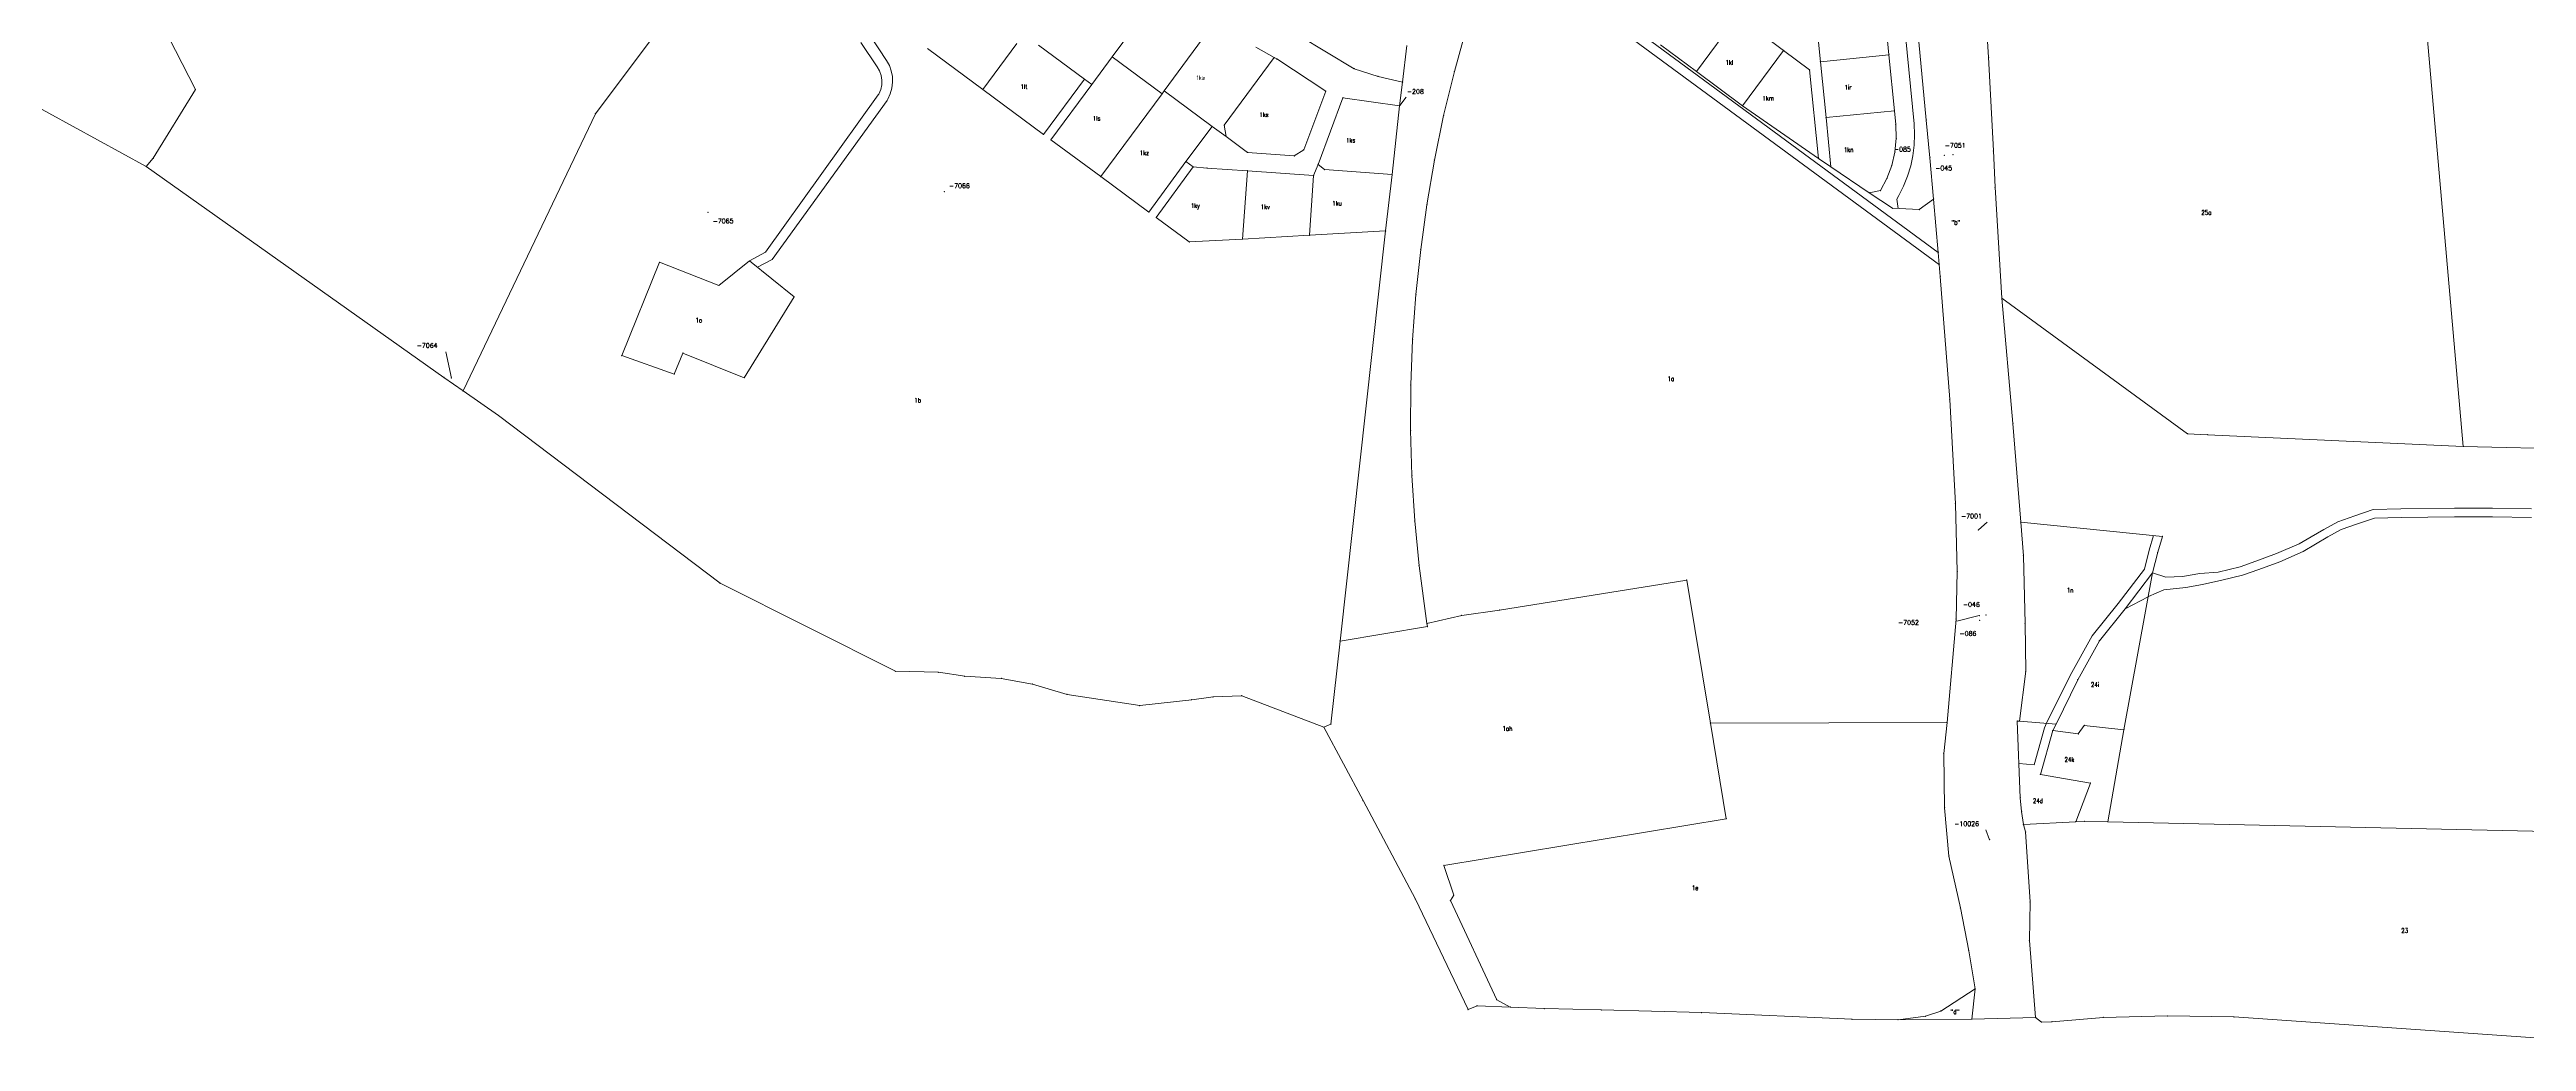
# Model space of a CAD drawing. Header units: millimetres. Extents: x 672113 to 680957, y 6130092 to 6137781.
# Drawn here: x 674182 to 675262, y 6130149 to 6130582 of the extents above; entities that cross this region are included whole.
import ezdxf

# ---------------------------------------------------------------- set-up
doc = ezdxf.new("R2010")
doc.units = ezdxf.units.MM
doc.header["$LTSCALE"] = 0.5
for name, color, linetype, lineweight in [('ADMN_GR', 1, 'Continuous', 5), ('OPTAGETVEJ', 1, 'Continuous', 5), ('skel', 142, 'Continuous', 5), ('SKELKREDS', 1, 'Continuous', 5), ('SKELPKT', 1, 'Continuous', 5)]:
    doc.layers.add(name, color=color, linetype=linetype, lineweight=lineweight)
for name, color, linetype, lineweight, plot in [('FIKS_PILE', 9, 'Continuous', 5, False), ('FIKS_TEKST', 6, 'Continuous', 5, False), ('FIKSPUNKT', 1, 'Continuous', 5, False)]:
    doc.layers.add(name, color=color, linetype=linetype, lineweight=lineweight, plot=plot)
doc.layers.add('MATRNR', color=12, linetype='Continuous')
doc.styles.get("Standard").update_dxf_attribs({"font": 'romans.shx', "width": 0.75})

# ---------------------------------------------------------------- blocks, each defined once
blk = doc.blocks.new('270552_270552.DWG_FMEBLOCK33')
at = {"layer": 'FIKS_PILE', "color": 6}
blk.add_line((-0.8, 2.2), (0.8, -2.2), dxfattribs=at)
blk = doc.blocks.new('270552_270552.DWG_FMEBLOCK34')
at = {"layer": 'FIKS_PILE', "color": 6}
blk.add_line((-4.9, -1.2), (4.9, 1.2), dxfattribs=at)
blk = doc.blocks.new('270552_270552.DWG_FMEBLOCK35')
at = {"layer": 'FIKS_PILE', "color": 6}
blk.add_line((1.9, 1.7), (-1.9, -1.7), dxfattribs=at)
blk = doc.blocks.new('270552_270552.DWG_FMEBLOCK36')
at = {"layer": 'FIKS_PILE', "color": 6}
blk.add_line((-1.2, 5.7), (1.2, -5.7), dxfattribs=at)
blk = doc.blocks.new('270552_270552.DWG_FMEBLOCK37')
at = {"layer": 'FIKS_PILE', "color": 6}
blk.add_line((1.4, 1.8), (-1.4, -1.8), dxfattribs=at)

msp = doc.modelspace()

# ---------------------------------------------------------------- linework, layer by layer
at = {"layer": 'ADMN_GR', "color": 220}
for p, q in [((674223.9, 6130530.8), (674170.8, 6130559.9)), ((674353.8, 6130438.8), (674223.9, 6130530.8)), ((674353.8, 6130438.8), (674362.2, 6130432.9)), ((674377.7, 6130422.1), (674362.2, 6130432.9)), ((674474.3, 6130349), (674377.7, 6130422.1)), ((674550.8, 6130310.6), (674474.3, 6130349)), ((674569.6, 6130310.2), (674550.8, 6130310.6)), ((674581.1, 6130308.4), (674569.6, 6130310.2)), ((674597, 6130307.5), (674581.1, 6130308.4)), ((674610.6, 6130305), (674597, 6130307.5)), ((674625.7, 6130300.5), (674610.6, 6130305)), ((674625.7, 6130300.5), (674657.4, 6130295.6)), ((674657.4, 6130295.6), (674680.1, 6130298.2)), ((674680.1, 6130298.2), (674689.4, 6130299.4)), ((674701.9, 6130299.9), (674689.4, 6130299.4)), ((674737.8, 6130286.2), (674701.9, 6130299.9)), ((674737.8, 6130286.2), (674754.9, 6130254.2)), ((674777.7, 6130211.2), (674754.9, 6130254.2)), ((674800.7, 6130163), (674777.7, 6130211.2)), ((674804.6, 6130164.7), (674800.7, 6130163)), ((674819.1, 6130164.1), (674804.6, 6130164.7)), ((674819.1, 6130164.1), (674834, 6130163.5)), ((674858.8, 6130162.9), (674834, 6130163.5)), ((674902.6, 6130161.7), (674858.8, 6130162.9)), ((674902.6, 6130161.7), (674968.2, 6130158.8)), ((674988.3, 6130158.6), (674968.2, 6130158.8)), ((675020.5, 6130158.9), (674988.3, 6130158.6)), ((675020.5, 6130158.9), (675048.3, 6130159.6)), ((675048.3, 6130159.6), (675050.9, 6130157.6)), ((675050.9, 6130157.6), (675055.4, 6130157.7)), ((675055.4, 6130157.7), (675077.9, 6130159.6)), ((675077.9, 6130159.6), (675105.8, 6130160.3)), ((675105.8, 6130160.3), (675134.9, 6130159.8)), ((675134.9, 6130159.8), (675288.3, 6130149.1))]:
    msp.add_line(p, q, dxfattribs=at)
at = {"layer": 'FIKSPUNKT', "color": 6}
for p in [(674770.8, 6130557.3), (675008.5, 6130535.7), (675008.5, 6130535.6), (675012.2, 6130535.9), (674469, 6130510.8), (674572.1, 6130519.8), (674357.1, 6130438.5), (675023.3, 6130372.2), (675023.7, 6130334.9), (675023.9, 6130332.8), (675026.6, 6130335.1), (675028.3, 6130237.1)]:
    msp.add_point(p, dxfattribs=at)
at = {"layer": 'OPTAGETVEJ', "color": 8}
for p, q in [((674981.5, 6130689.2), (674995.3, 6130549.4)), ((674813.1, 6130630.1), (675006.3, 6130487.9)), ((674540, 6130587.7), (674547, 6130577)), ((674535.8, 6130584.9), (674542.8, 6130574.3)), ((674547, 6130577), (674548.2, 6130574.8)), ((674548.2, 6130574.8), (674549, 6130572.5)), ((674542.8, 6130574.3), (674543.9, 6130572.5)), ((674544.4, 6130564.3), (674543.6, 6130562.4)), ((674543.9, 6130572.5), (674544.6, 6130570.5)), ((674544.9, 6130566.4), (674544.4, 6130564.3)), ((674544.6, 6130570.5), (674544.9, 6130568.4)), ((674544.9, 6130568.4), (674544.9, 6130566.4)), ((674549.3, 6130564.9), (674548.6, 6130562.5)), ((674549, 6130572.5), (674549.5, 6130570)), ((674549.6, 6130567.5), (674549.3, 6130564.9)), ((674549.5, 6130570), (674549.6, 6130567.5)), ((674494.2, 6130493.4), (674543.3, 6130562)), ((674497, 6130490.2), (674547.2, 6130559.6)), ((674543.3, 6130562), (674543.6, 6130562.4)), ((674547.2, 6130559.6), (674547.5, 6130560.2)), ((674548.6, 6130562.5), (674547.5, 6130560.2)), ((674995.3, 6130549.4), (674995.5, 6130544.8)), ((674995.5, 6130544.8), (674995.3, 6130540.1)), ((674994.7, 6130535.5), (674993.8, 6130531)), ((674995.3, 6130540.1), (674994.7, 6130535.5)), ((674990.7, 6130522.2), (674988.6, 6130518.1)), ((674992.4, 6130526.5), (674990.7, 6130522.2)), ((674993.8, 6130531), (674992.4, 6130526.5)), ((674987.7, 6130516.6), (674988.6, 6130518.1)), ((674987.7, 6130516.6), (674988.3, 6130512.5)), ((674487.2, 6130489.6), (674494.2, 6130493.4)), ((674490.7, 6130486.9), (674497, 6130490.2)), ((675006.3, 6130487.9), (675006.3, 6130487.9)), ((675187.5, 6130378.4), (675195.5, 6130381.1)), ((675195.5, 6130381.1), (675207.7, 6130381.5)), ((675207.7, 6130381.5), (675231.1, 6130381.7)), ((675231.1, 6130381.7), (675247.6, 6130381.8)), ((675247.6, 6130381.8), (675264.6, 6130381.5)), ((675099.7, 6130369.8), (675097.9, 6130363.4)), ((675168.5, 6130369.2), (675174, 6130372.5)), ((675174, 6130372.5), (675180.1, 6130375.8)), ((675175.8, 6130369.2), (675181.6, 6130372.4)), ((675180.1, 6130375.8), (675187.5, 6130378.4)), ((675181.6, 6130372.4), (675188.7, 6130374.9)), ((675188.7, 6130374.9), (675196.2, 6130377.4)), ((675196.2, 6130377.4), (675207.8, 6130377.7)), ((675207.8, 6130377.7), (675231.1, 6130377.9)), ((675231.1, 6130377.9), (675247.6, 6130378)), ((675247.6, 6130378), (675264.6, 6130377.7)), ((675095.8, 6130355.1), (675097.9, 6130363.4)), ((675137.6, 6130356.1), (675144.4, 6130358.6)), ((675144.4, 6130358.6), (675153.4, 6130362)), ((675145.7, 6130355), (675154.8, 6130358.4)), ((675153.4, 6130362), (675163.3, 6130366.2)), ((675154.8, 6130358.4), (675165, 6130362.8)), ((675163.3, 6130366.2), (675168.5, 6130369.2)), ((675165, 6130362.8), (675170.4, 6130366)), ((675170.4, 6130366), (675175.8, 6130369.2)), ((675084.3, 6130340.1), (675095.8, 6130355.1)), ((675099.3, 6130353.5), (675105.1, 6130351.7)), ((675105.1, 6130351.7), (675112.4, 6130351.9)), ((675112.4, 6130351.9), (675120, 6130353.2)), ((675113.9, 6130347.2), (675121.1, 6130348.5)), ((675120, 6130353.2), (675127.9, 6130353.8)), ((675121.1, 6130348.5), (675129.5, 6130350.3)), ((675127.9, 6130353.8), (675137.6, 6130356.1)), ((675129.5, 6130350.3), (675138.6, 6130352.5)), ((675138.6, 6130352.5), (675145.7, 6130355)), ((675072.9, 6130326), (675084.3, 6130340.1)), ((675087.3, 6130337.8), (675097.4, 6130343.1)), ((675097.4, 6130343.1), (675097.6, 6130343.2)), ((675097.6, 6130343.2), (675104.3, 6130346.1)), ((675104.3, 6130346.1), (675113.9, 6130347.2)), ((675063.3, 6130308.7), (675072.9, 6130326)), ((675053.1, 6130288), (675063.3, 6130308.7)), ((675047.6, 6130269.8), (675052.2, 6130286)), ((675052.2, 6130286), (675053.1, 6130288)), ((675047.6, 6130269.8), (675041, 6130270.3)), ((675041, 6130270.3), (675041, 6130270.3))]:
    msp.add_line(p, q, dxfattribs=at)
at = {"layer": 'skel', "color": 40}
for p, q in [((674599.5, 6130792.9), (674419.9, 6130553.8)), ((675005.8, 6130493.2), (674814.4, 6130634.1)), ((674667.1, 6130607.9), (674645.4, 6130578.6)), ((674918.2, 6130596.3), (674900.4, 6130572.2)), ((674918.2, 6130596.3), (674938.3, 6130581.4)), ((674954.4, 6130576.5), (674952, 6130600.9)), ((674981.9, 6130603.9), (674984.3, 6130579.5)), ((674233.8, 6130587), (674245.4, 6130564.4)), ((674690.9, 6130594.7), (674668.1, 6130563.8)), ((674726.9, 6130587.9), (674751, 6130573.4)), ((674800, 6130591.2), (674794.7, 6130572.2)), ((675027.8, 6130578.4), (675027.1, 6130587.6)), ((675218.8, 6130591), (675234.9, 6130408.7)), ((674564.8, 6130582.2), (674589, 6130564.4)), ((674589, 6130564.4), (674603.8, 6130584.5)), ((674633.3, 6130568.9), (674613.2, 6130583.7)), ((674645.4, 6130578.6), (674636.5, 6130566.5)), ((674667.2, 6130562.5), (674645.4, 6130578.6)), ((674694.3, 6130548.8), (674716.1, 6130578.3)), ((674716.1, 6130578.3), (674708.1, 6130582.9)), ((674716.1, 6130578.3), (674717.2, 6130577.7)), ((674717.2, 6130577.7), (674738.6, 6130563.6)), ((674773.9, 6130583.6), (674772.1, 6130567.6)), ((674900.4, 6130572.2), (674884.7, 6130583.8)), ((674938.3, 6130581.4), (674920.4, 6130557.3)), ((674938.3, 6130581.4), (674949.7, 6130572.9)), ((674984.3, 6130579.5), (674954.4, 6130576.5)), ((674954.4, 6130576.5), (674956.9, 6130552.2)), ((674984.3, 6130579.5), (674986.7, 6130555.1)), ((674997.3, 6130585.1), (675000.6, 6130551)), ((675029.9, 6130537.6), (675027.8, 6130578.4)), ((674245.4, 6130564.4), (674227, 6130534.4)), ((674615.5, 6130544.8), (674589, 6130564.4)), ((674633.3, 6130568.9), (674615.5, 6130544.8)), ((674636.5, 6130566.5), (674618.7, 6130542.4)), ((674636.5, 6130566.5), (674633.3, 6130568.9)), ((674668.1, 6130563.8), (674667.2, 6130562.5)), ((674668.1, 6130563.8), (674689, 6130548.3)), ((674751, 6130573.4), (674761.4, 6130570.1)), ((674772.1, 6130567.6), (674761.4, 6130570.1)), ((674772.1, 6130567.6), (674770.8, 6130557.3)), ((674794.7, 6130572.2), (674790, 6130553)), ((674920.4, 6130557.3), (674900.4, 6130572.2)), ((674949.7, 6130572.9), (674953.6, 6130534.3)), ((674419.9, 6130553.8), (674362.2, 6130432.9)), ((674667.2, 6130562.5), (674640.4, 6130526.4)), ((674738.6, 6130563.6), (674729, 6130538.1)), ((674735.2, 6130531.7), (674746.1, 6130560.8)), ((674746.1, 6130560.8), (674770.8, 6130557.3)), ((674767.5, 6130527.3), (674770.8, 6130557.3)), ((674790, 6130553), (674786, 6130533.6)), ((674953.6, 6130534.3), (674920.4, 6130557.3)), ((674956.9, 6130552.2), (674986.7, 6130555.1)), ((674986.7, 6130555.1), (674987.3, 6130549.1)), ((674618.7, 6130542.4), (674640.4, 6130526.4)), ((674677.6, 6130532.9), (674689, 6130548.3)), ((674689, 6130548.3), (674695.1, 6130543.9)), ((674695.1, 6130543.9), (674694.3, 6130548.8)), ((674704.5, 6130536.9), (674695.1, 6130543.9)), ((674956.9, 6130552.2), (674959, 6130530.6)), ((674987.5, 6130543.1), (674986.9, 6130537.1)), ((674987.3, 6130549.1), (674987.5, 6130543.1)), ((675000.6, 6130551), (675002.2, 6130534.6)), ((674227, 6130534.4), (674223.9, 6130530.8)), ((674661.4, 6130510.9), (674677.6, 6130532.9)), ((674680.8, 6130530.6), (674677.6, 6130532.9)), ((674724.8, 6130535.4), (674704.5, 6130536.9)), ((674729, 6130538.1), (674724.8, 6130535.4)), ((674733.3, 6130526.8), (674735.2, 6130531.7)), ((674735.2, 6130531.7), (674738.1, 6130529.4)), ((674786, 6130533.6), (674782.7, 6130514.1)), ((674959, 6130530.6), (674953.6, 6130534.3)), ((674986.9, 6130537.1), (674985.5, 6130531.2)), ((675002.2, 6130534.6), (675003.8, 6130516.6)), ((675030.6, 6130521.7), (675029.9, 6130537.6)), ((674640.4, 6130526.4), (674661.4, 6130510.9)), ((674664.6, 6130508.5), (674680.8, 6130530.6)), ((674686.7, 6130530.1), (674680.8, 6130530.6)), ((674704.4, 6130528.9), (674686.7, 6130530.1)), ((674704.4, 6130528.9), (674702.3, 6130499.1)), ((674704.4, 6130528.9), (674733.3, 6130526.8)), ((674733.3, 6130526.8), (674731.5, 6130500.8)), ((674738.1, 6130529.4), (674767.5, 6130527.3)), ((674764.7, 6130502.7), (674767.5, 6130527.3)), ((674975.7, 6130519.3), (674959, 6130530.6)), ((674983.4, 6130525.6), (674980.6, 6130520.3)), ((674985.5, 6130531.2), (674983.4, 6130525.6)), ((675033.6, 6130473.3), (675030.6, 6130521.7)), ((674782.7, 6130514.1), (674780, 6130494.6)), ((674980.6, 6130520.3), (674975.7, 6130519.3)), ((674975.7, 6130519.3), (674985.9, 6130512.6)), ((674985.9, 6130512.6), (674997.5, 6130512)), ((674997.5, 6130512), (675003.8, 6130516.6)), ((675005.8, 6130493.2), (675003.8, 6130516.6)), ((674679, 6130497.9), (674664.6, 6130508.5)), ((674702.3, 6130499.1), (674679, 6130497.9)), ((674731.5, 6130500.8), (674702.3, 6130499.1)), ((674764.7, 6130502.7), (674731.5, 6130500.8)), ((674744.8, 6130323.8), (674764.7, 6130502.7)), ((674447.9, 6130489), (674431.4, 6130448.3)), ((674473.8, 6130478.9), (674447.9, 6130489)), ((674487.2, 6130489.6), (674473.8, 6130478.9)), ((674506.6, 6130473.9), (674487.2, 6130489.6)), ((674780, 6130494.6), (674777.9, 6130474.9)), ((675005.8, 6130493.2), (675006.7, 6130482.8)), ((675006.7, 6130482.8), (675010.8, 6130429.2)), ((674484.9, 6130438.6), (674506.6, 6130473.9)), ((674777.9, 6130474.9), (674776.5, 6130455.2)), ((675038.4, 6130418.7), (675033.6, 6130473.3)), ((675114.6, 6130414.2), (675033.6, 6130473.3)), ((674431.4, 6130448.3), (674454.3, 6130440.2)), ((674454.3, 6130440.2), (674458.1, 6130449.4)), ((674458.1, 6130449.4), (674484.9, 6130438.6)), ((674776.5, 6130455.2), (674775.7, 6130435.5)), ((674775.7, 6130435.5), (674775.6, 6130415.7)), ((675010.8, 6130429.2), (675013.3, 6130383.7)), ((674775.6, 6130415.7), (674776.2, 6130396)), ((675041.8, 6130375.7), (675038.4, 6130418.7)), ((675123.3, 6130413.8), (675114.6, 6130414.2)), ((675234.9, 6130408.7), (675123.3, 6130413.8)), ((675339.2, 6130406.1), (675234.9, 6130408.7)), ((674776.2, 6130396), (674777.4, 6130376.2)), ((675013.3, 6130383.7), (675014.1, 6130354.1)), ((674777.4, 6130376.2), (674779.3, 6130356.6)), ((675043, 6130361), (675041.8, 6130375.7)), ((675103.6, 6130369.4), (675041.8, 6130375.7)), ((675101.6, 6130362.5), (675103.6, 6130369.4)), ((675043.7, 6130331.5), (675043, 6130361)), ((675099.3, 6130353.5), (675101.6, 6130362.5)), ((674779.3, 6130356.6), (674782.7, 6130331.4)), ((674814.4, 6130337.3), (674896.1, 6130350.4)), ((674896.1, 6130350.4), (674906.4, 6130288)), ((675014.1, 6130354.1), (675013.6, 6130333.4)), ((675099.3, 6130353.5), (675086.8, 6130285.1)), ((675087.3, 6130337.8), (675099.3, 6130353.5)), ((674797.9, 6130335), (674814.4, 6130337.3)), ((675076.1, 6130323.9), (675087.3, 6130337.8)), ((674782.9, 6130330.1), (674744.8, 6130323.8)), ((674782.7, 6130331.4), (674797.9, 6130335)), ((674782.7, 6130331.4), (674782.9, 6130330.1)), ((675013.6, 6130333.4), (675009.7, 6130288.3)), ((675044, 6130310.6), (675043.7, 6130331.5)), ((674744.8, 6130323.8), (674740.8, 6130287.6)), ((675066.7, 6130306.9), (675076.1, 6130323.9)), ((675041.3, 6130288.9), (675044, 6130310.6)), ((675057.2, 6130287.6), (675066.7, 6130306.9)), ((674737.8, 6130286.2), (674740.8, 6130287.6)), ((674906.4, 6130288), (675009.7, 6130288.3)), ((674906.4, 6130288), (674913.3, 6130246.3)), ((675009.7, 6130288.3), (675008.2, 6130274.8)), ((675041.6, 6130255.4), (675040.3, 6130288.9)), ((675040.3, 6130288.9), (675041.3, 6130288.9)), ((675041.3, 6130288.9), (675057.2, 6130287.6)), ((675050.4, 6130265.6), (675055.8, 6130284.7)), ((675055.8, 6130284.7), (675057.2, 6130287.6)), ((675055.8, 6130284.7), (675066.9, 6130283.3)), ((675066.9, 6130283.3), (675069.5, 6130287)), ((675069.5, 6130287), (675086.8, 6130285.1)), ((675086.8, 6130285.1), (675079.8, 6130245)), ((675008.2, 6130274.8), (675008.6, 6130251.1)), ((675050.4, 6130265.6), (675072.2, 6130261.8)), ((675072.2, 6130261.8), (675065.8, 6130245)), ((675008.6, 6130251.1), (675010.5, 6130230)), ((675042.2, 6130249.4), (675041.6, 6130255.4)), ((674913.3, 6130246.3), (674790.1, 6130225.9)), ((675043, 6130243.7), (675042.2, 6130249.4)), ((675043, 6130243.7), (675065.8, 6130245)), ((675043.9, 6130240.5), (675043, 6130243.7)), ((675045.9, 6130210), (675043.9, 6130240.5)), ((675065.8, 6130245), (675069.5, 6130245.2)), ((675069.5, 6130245.2), (675079.8, 6130245)), ((675079.8, 6130245), (675389.2, 6130238.1)), ((675010.5, 6130230), (675015.5, 6130207.4)), ((674790.1, 6130225.9), (674794.4, 6130212.9)), ((674794.4, 6130212.9), (674793, 6130210.6)), ((674793, 6130210.6), (674813.2, 6130167.3)), ((675015.5, 6130207.4), (675019.1, 6130188.7)), ((675045.6, 6130193.1), (675045.9, 6130210)), ((675019.1, 6130188.7), (675021.9, 6130172.1)), ((675048.3, 6130159.6), (675045.6, 6130193.1)), ((674813.2, 6130167.3), (674819.1, 6130164.1)), ((675021.9, 6130172.1), (675006.9, 6130162.4)), ((675020.5, 6130158.9), (675021.9, 6130172.1)), ((675000.2, 6130160.1), (674988.3, 6130158.6)), ((675006.9, 6130162.4), (675000.2, 6130160.1))]:
    msp.add_line(p, q, dxfattribs=at)
at = {"layer": 'SKELKREDS', "color": 250, "true_color": 0x333333}
for p in [(674645.4, 6130578.6), (674716.1, 6130578.3), (674717.2, 6130577.7), (674938.3, 6130581.4), (674954.4, 6130576.5), (674984.3, 6130579.5), (675027.8, 6130578.4), (674589, 6130564.4), (674633.3, 6130568.9), (674636.5, 6130566.5), (674668.1, 6130563.8), (674751, 6130573.4), (674761.4, 6130570.1), (674772.1, 6130567.6), (674794.7, 6130572.2), (674900.4, 6130572.2), (674949.7, 6130572.9), (674667.2, 6130562.5), (674738.6, 6130563.6), (674746.1, 6130560.8), (674790, 6130553), (674920.4, 6130557.3), (674986.7, 6130555.1), (674615.5, 6130544.8), (674618.7, 6130542.4), (674689, 6130548.3), (674694.3, 6130548.8), (674695.1, 6130543.9), (674956.9, 6130552.2), (674987.3, 6130549.1), (674987.5, 6130543.1), (675000.6, 6130551), (674677.6, 6130532.9), (674704.5, 6130536.9), (674724.8, 6130535.4), (674729, 6130538.1), (674735.2, 6130531.7), (674786, 6130533.6), (674953.6, 6130534.3), (674986.9, 6130537.1), (675002.2, 6130534.6), (675029.9, 6130537.6), (674640.4, 6130526.4), (674680.8, 6130530.6), (674686.7, 6130530.1), (674704.4, 6130528.9), (674733.3, 6130526.8), (674738.1, 6130529.4), (674767.5, 6130527.3), (674959, 6130530.6), (674983.4, 6130525.6), (674985.5, 6130531.2), (675030.6, 6130521.7), (674661.4, 6130510.9), (674782.7, 6130514.1), (674975.7, 6130519.3), (674980.6, 6130520.3), (674985.9, 6130512.6), (674997.5, 6130512), (675003.8, 6130516.6), (674664.6, 6130508.5), (674702.3, 6130499.1), (674731.5, 6130500.8), (674764.7, 6130502.7), (674679, 6130497.9), (674780, 6130494.6), (675005.8, 6130493.2), (675006.7, 6130482.8), (674777.9, 6130474.9), (675033.6, 6130473.3), (674776.5, 6130455.2), (674775.7, 6130435.5), (675010.8, 6130429.2), (674775.6, 6130415.7), (675038.4, 6130418.7), (675114.6, 6130414.2), (675234.9, 6130408.7), (674776.2, 6130396), (675013.3, 6130383.7), (674777.4, 6130376.2), (675041.8, 6130375.7), (675043, 6130361), (674779.3, 6130356.6), (674896.1, 6130350.4), (675014.1, 6130354.1), (674814.4, 6130337.3), (674782.7, 6130331.4), (674782.9, 6130330.1), (674797.9, 6130335), (675013.6, 6130333.4), (675043.7, 6130331.5), (674744.8, 6130323.8), (675044, 6130310.6), (674737.8, 6130286.2), (674740.8, 6130287.6), (674906.4, 6130288), (675009.7, 6130288.3), (675040.3, 6130288.9), (675041.3, 6130288.9), (675008.2, 6130274.8), (674754.9, 6130254.2), (675008.6, 6130251.1), (675041.6, 6130255.4), (674913.3, 6130246.3), (675042.2, 6130249.4), (675043, 6130243.7), (675043.9, 6130240.5), (675010.5, 6130230), (674790.1, 6130225.9), (674777.7, 6130211.2), (674793, 6130210.6), (674794.4, 6130212.9), (675015.5, 6130207.4), (675045.9, 6130210), (675019.1, 6130188.7), (675045.6, 6130193.1), (674804.6, 6130164.7), (674813.2, 6130167.3), (674819.1, 6130164.1), (675021.9, 6130172.1), (674800.7, 6130163), (674834, 6130163.5), (674968.2, 6130158.8), (674988.3, 6130158.6), (675000.2, 6130160.1), (675006.9, 6130162.4), (675020.5, 6130158.9), (675048.3, 6130159.6), (675050.9, 6130157.6), (675055.4, 6130157.7)]:
    msp.add_point(p, dxfattribs=at)
at = {"layer": 'SKELPKT', "color": 250, "true_color": 0x333333}
for p in [(674245.4, 6130564.4), (674227, 6130534.4)]:
    msp.add_point(p, dxfattribs=at)
at = {"layer": 'SKELPKT', "color": 253, "true_color": 0x999999}
for p in [(674419.9, 6130553.8), (674770.8, 6130557.3), (674223.9, 6130530.8), (674447.9, 6130489), (674487.2, 6130489.6), (674473.8, 6130478.9), (674506.6, 6130473.9), (674431.4, 6130448.3), (674458.1, 6130449.4), (674353.8, 6130438.8), (674454.3, 6130440.2), (674484.9, 6130438.6), (674362.2, 6130432.9), (674377.7, 6130422.1), (675123.3, 6130413.8), (675103.6, 6130369.4), (675101.6, 6130362.5), (674474.3, 6130349), (675099.3, 6130353.5), (675087.3, 6130337.8), (675076.1, 6130323.9), (674550.8, 6130310.6), (674569.6, 6130310.2), (674581.1, 6130308.4), (674597, 6130307.5), (674610.6, 6130305), (675066.7, 6130306.9), (674625.7, 6130300.5), (674657.4, 6130295.6), (674680.1, 6130298.2), (674689.4, 6130299.4), (674701.9, 6130299.9), (675055.8, 6130284.7), (675057.2, 6130287.6), (675066.9, 6130283.3), (675069.5, 6130287), (675086.8, 6130285.1), (675050.4, 6130265.6), (675072.2, 6130261.8), (675065.8, 6130245), (675069.5, 6130245.2), (675079.8, 6130245), (674858.8, 6130162.9), (674902.6, 6130161.7), (675077.9, 6130159.6), (675105.8, 6130160.3), (675134.9, 6130159.8)]:
    msp.add_point(p, dxfattribs=at)

# ---------------------------------------------------------------- block references
at = {"layer": 'FIKS_PILE', "color": 6}
for name, p in [('270552_270552.DWG_FMEBLOCK37', (674772.3, 6130559.2)), ('270552_270552.DWG_FMEBLOCK36', (674355.9, 6130444.2)), ('270552_270552.DWG_FMEBLOCK35', (675025.3, 6130374)), ('270552_270552.DWG_FMEBLOCK34', (675018.8, 6130333.7)), ('270552_270552.DWG_FMEBLOCK33', (675027.4, 6130239.3))]:
    msp.add_blockref(name, p, dxfattribs=at)

# ---------------------------------------------------------------- texts
at = {"layer": 'FIKS_TEKST'}
for s, p in [('-208', (674774, 6130562.5)), ('-085', (674986.5, 6130537.3)), ('-7051', (675008.7, 6130539)), ('-7066', (674574.2, 6130521.4)), ('-045', (675004.5, 6130529.1)), ('-7065', (674471.1, 6130506)), ('-7064', (674342, 6130451.7)), ('-7001', (675015.8, 6130377.3)), ('-046', (675016.6, 6130338.7)), ('-7052', (674988.3, 6130330.9)), ('-086', (675015.1, 6130326.1)), ('-10026', (675012.8, 6130243.1))]:
    msp.add_text(s, height=2, dxfattribs=at).set_placement(p)
at = {"layer": 'MATRNR', "width": 0.75}
for s, p in [('1kl', (674913, 6130575.2)), ('1lt', (674605.4, 6130564.6)), ('1kæ', (674682.2, 6130568.5)), ('1ir', (674964.9, 6130564.3)), ('1kx', (674709.6, 6130552.4)), ('1km', (674929.1, 6130559.5)), ('1ls', (674636.9, 6130550.8)), ('1ks', (674747.4, 6130541.2)), ('1kz', (674657.4, 6130535.7)), ('1kn', (674964.6, 6130537.1)), ('1ky', (674679.7, 6130512.7)), ('1kv', (674710.2, 6130512.2)), ('1ku', (674741.4, 6130513.7)), ('25a', (675120.6, 6130509.7)), ('"b"', (675011.6, 6130505.4)), ('1o', (674463.6, 6130462.7)), ('1a', (674887.7, 6130437.2)), ('1b', (674559.1, 6130427.8)), ('1n', (675061.9, 6130345)), ('24i', (675072.4, 6130303.8)), ('1ah', (674815.7, 6130284.6)), ('24k', (675060.9, 6130271.1)), ('24d', (675047.1, 6130253.1)), ('1e', (674898.3, 6130215.1)), ('23', (675207.8, 6130196.5)), ('"d"', (675011.2, 6130161.1))]:
    msp.add_text(s, height=2, dxfattribs=at).set_placement(p)

doc.saveas('drawing.dxf')
